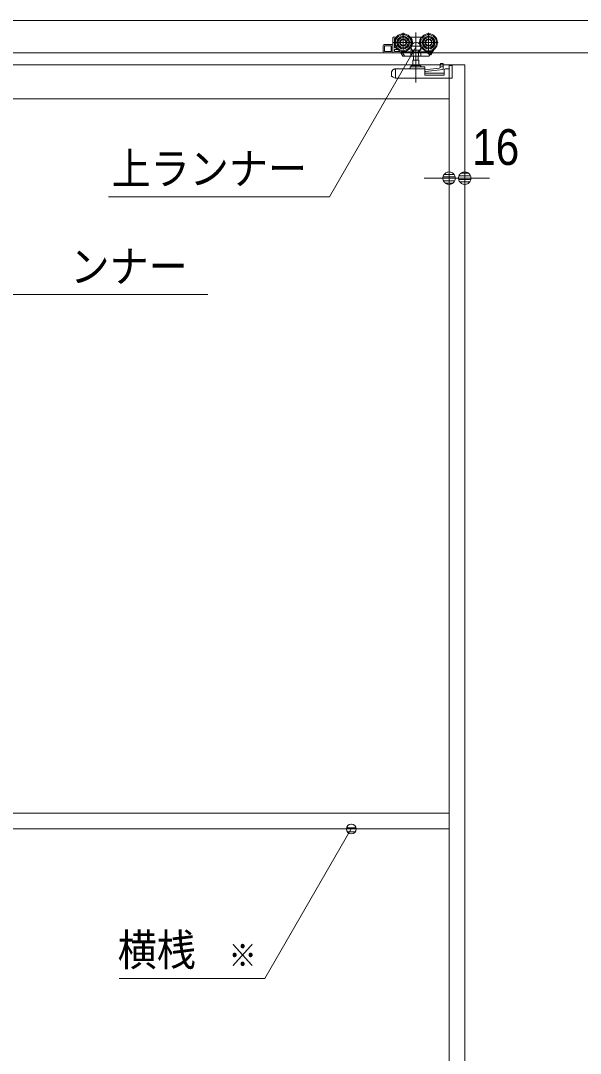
# Model space of a CAD drawing. Units: millimetres, scale not verified. Extents: x -6062 to 6062, y -3045 to 3045.
# Drawn here: x -3741 to -3169, y -705 to 350 of the extents above; entities that cross this region are included whole.
import ezdxf
from ezdxf.enums import TextEntityAlignment as Align

# ---------------------------------------------------------------- set-up
doc = ezdxf.new("R2010")
doc.units = ezdxf.units.MM
doc.header["$LTSCALE"] = 20
for name, color, linetype, lineweight in [('0-0_2寸法-3', 7, 'Continuous', 9), ('0-1_3一般', 7, 'Continuous', 9), ('0-3_0', 7, 'Continuous', 9), ('0-4_2寸法-2', 7, 'Continuous', 9)]:
    doc.layers.add(name, color=color, linetype=linetype, lineweight=lineweight)
doc.styles.add('ＭＳ ゴシック', font='')
doc.styles.add('ＭＳ Ｐゴシック', font='')
doc.styles.get('ＭＳ ゴシック').set_extended_font_data('MS Gothic')
doc.styles.get('ＭＳ Ｐゴシック').set_extended_font_data('MS PGothic')

# ---------------------------------------------------------------- blocks, each defined once
blk = doc.blocks.new('_Dot')
at = {"layer": '0-3_0'}
for p, q in [((-10, 0), (-20, 0)), ((9.78, 2), (-9.78, 2)), ((7.99, 6), (-7.99, 6)), ((9.16, -3.98), (-9.16, -3.98)), ((6, -7.98), (-6, -7.98))]:
    blk.add_line(p, q, dxfattribs=at)
for points in [[(10, 0), (9.92, 1.25), (9.69, 2.49), (9.3, 3.68), (8.76, 4.82), (8.09, 5.88), (7.29, 6.85), (6.37, 7.71), (5.36, 8.44), (4.26, 9.05), (3.09, 9.51), (1.87, 9.82), (0.63, 9.98), (-0.63, 9.98), (-1.87, 9.82), (-3.09, 9.51), (-4.26, 9.05), (-5.36, 8.44), (-6.37, 7.71), (-7.29, 6.85), (-8.09, 5.88), (-8.76, 4.82), (-9.3, 3.68), (-9.69, 2.49), (-9.92, 1.25), (-10, 0), (0, 0)], [(-10, 0), (-9.92, -1.25), (-9.69, -2.49), (-9.3, -3.68), (-8.76, -4.82), (-8.09, -5.88), (-7.29, -6.85), (-6.37, -7.71), (-5.36, -8.44), (-4.26, -9.05), (-3.09, -9.51), (-1.87, -9.82), (-0.63, -9.98), (0.63, -9.98), (1.87, -9.82), (3.09, -9.51), (4.26, -9.05), (5.36, -8.44), (6.37, -7.71), (7.29, -6.85), (8.09, -5.88), (8.76, -4.82), (9.3, -3.68), (9.69, -2.49), (9.92, -1.25), (10, 0), (0, 0)]]:
    blk.add_lwpolyline(points, close=True, dxfattribs=at)
blk = doc.blocks.new('グループ-42')
at = {"layer": '0-1_3一般'}
blk.add_line((-4623.5, 7000), (-55863.5, 7000), dxfattribs=at)
blk = doc.blocks.new('グループ-43')
at = {"layer": '0-1_3一般'}
for p, q in [((-30998, 6758.4), (-30998, 5738.4)), ((-31468, 6352), (-31468, 6652)), ((-31400.5, 6662), (-31458, 6662)), ((-31456, 6552), (-31060, 6552)), ((-31436, 6622), (-31436, 6578.7)), ((-31419.2, 6632), (-31426, 6632)), ((-31258, 6750), (-31258, 6354)), ((-31098, 6662), (-31115.5, 6662)), ((-31098, 6662), (-31098, 6659.3)), ((-30898, 6662), (-31098, 6662)), ((-31098, 6659.3), (-31098, 6654.4)), ((-31098, 6654.4), (-31098, 6634.4)), ((-30936, 6552), (-30540, 6552)), ((-30880.5, 6662), (-30898, 6662)), ((-30898, 6659.3), (-30898, 6662)), ((-30898, 6654.4), (-30898, 6659.3)), ((-30898, 6634.4), (-30898, 6654.4)), ((-30738, 6750), (-30738, 6354)), ((-53990, 6340), (-6320, 6340)), ((-31668, 6492), (-31668, 6362)), ((-31648, 6512), (-31488, 6512)), ((-31468, 6342), (-31648, 6342)), ((-31638, 6482), (-31498, 6482)), ((-31638, 6372), (-31638, 6482)), ((-31498, 6372), (-31638, 6372)), ((-31501.6, 6372), (-31501.6, 6482)), ((-31498, 6482), (-31498, 6372)), ((-31438, 6372), (-31438, 6412)), ((-31438, 6412), (-31371.1, 6412)), ((-31328.4, 6372), (-31438, 6372)), ((-31436, 6525.2), (-31436, 6452)), ((-31426, 6442), (-31400.5, 6442)), ((-31341.8, 6392.7), (-31328.4, 6372)), ((-31318.9, 6342), (-31297, 6342)), ((-31308.9, 6362), (-31286.1, 6362)), ((-31308.9, 6352), (-31308.9, 6362)), ((-31308.9, 6342), (-31266.4, 6276.5)), ((-31295.1, 6375.8), (-31292.6, 6372)), ((-31286.1, 6362), (-31292.6, 6372)), ((-31286.1, 6362), (-31234.2, 6282)), ((-31280.7, 6362), (-31070, 6362)), ((-31107.8, 6452.4), (-31108, 6452.5)), ((-31101.9, 6362), (-31101.9, 6282)), ((-31098, 6449.5), (-31098, 6398)), ((-31054.3, 6371.5), (-31054.2, 6372)), ((-31054.2, 6282), (-31054.2, 6372)), ((-30941.8, 6372), (-30941.8, 6282)), ((-30926.5, 6362), (-30926, 6362)), ((-30926, 6362), (-30679.6, 6362)), ((-30898, 6398), (-30898, 6449.5)), ((-30898, 6398), (-30888, 6398)), ((-30894.1, 6362), (-30894.1, 6282)), ((-30888.2, 6452.4), (-30888, 6452.5)), ((-30797.8, 6362), (-30719.2, 6310.9)), ((-30686, 6362), (-30719.2, 6310.9)), ((-30671.2, 6366.5), (-30654.2, 6392.7)), ((-30632.5, 6406.1), (-30629, 6403.9)), ((-31258, 6272), (-31227.7, 6272)), ((-31227.7, 6272), (-31234.2, 6282)), ((-31222.2, 6272), (-31227.7, 6272)), ((-31222.2, 6272), (-31096, 6272)), ((-31096.3, 6272), (-31096, 6272)), ((-31061, 6190), (-30935, 6190)), ((-31061, 6080), (-31061, 6190)), ((-31051.9, 6272.1), (-31051.7, 6272)), ((-31047.5, 6190), (-31047.5, 6272)), ((-30948.5, 6272), (-30948.5, 6190)), ((-30944.1, 6272.1), (-30944.3, 6272)), ((-30944.3, 6272), (-30900, 6272)), ((-30935, 6190), (-30935, 6080)), ((-30900, 6272), (-30743.4, 6272)), ((-30899.7, 6272), (-30900, 6272)), ((-30718.8, 6311.1), (-30719.2, 6310.9)), ((-30694.4, 6303.3), (-30707, 6311.4)), ((-30482.4, 6124.7), (-30482, 6124.7)), ((-30482, 6124.7), (-30442.4, 6124.7)), ((-30442, 6122.8), (-30442, 6124.4)), ((-30442, 6124.4), (-30442, 6124.4)), ((-30442, 6116), (-30442, 6122.8)), ((-31498, 5930.5), (-31498, 5860)), ((-31437.4, 6008.7), (-31446.1, 6005.4)), ((-31437.4, 6008.7), (-31427.5, 6012.4)), ((-31419.7, 6015.3), (-31427.5, 6012.4)), ((-31418, 6006.3), (-31418, 6006)), ((-31418, 6006), (-31418, 5826)), ((-30828, 6016), (-31416.2, 6016)), ((-31118, 6046), (-31118, 6026)), ((-31051.3, 6056), (-31108, 6056)), ((-30910, 6080), (-31086, 6080)), ((-31051.3, 6056), (-30944.7, 6056)), ((-30828, 6056), (-30944.7, 6056)), ((-30818, 6026), (-30818, 6046)), ((-30522, 6027.6), (-30818, 5996)), ((-30818, 6026), (-30818, 6006)), ((-30818, 5888), (-30818, 6006)), ((-30818, 5926), (-30418, 5926)), ((-30800.1, 5963.7), (-30442, 6002)), ((-30472, 6059.1), (-30522, 6027.6)), ((-30502, 6092), (-30502, 6040.2)), ((-30494.6, 6118.6), (-30494.3, 6119.2)), ((-30442, 6062.3), (-30472, 6059.1)), ((-30442, 6062.3), (-30442, 6116)), ((-30442, 6002), (-30442, 6062.3)), ((-30418, 5888), (-30418, 5996)), ((-30320, -39740), (-30320, 6100)), ((-30320, 6100), (-30320, -40000)), ((-30258, 6086), (-30318, 6086)), ((-30258, 5826), (-30258, 6086)), ((-30256, 6084), (-30258, 6084)), ((-30256, 6074), (-30256, 6084)), ((-30256, 6074), (-30256, 5860)), ((-30000, 6100), (-30000, -40000)), ((-31498, 5860), (-31472.6, 5860)), ((-31472.6, 5860), (-31472.6, 5846.5)), ((-31472.6, 5846.5), (-31437.4, 5833.3)), ((-31418, 5826), (-31437.4, 5833.3)), ((-30258, 5826), (-31418, 5826)), ((-30818, 5888), (-30418, 5888)), ((-30320, 5400), (-53680, 5400)), ((-53680, -9200), (-30320, -9200)), ((-53680, -9520), (-30320, -9520))]:
    blk.add_line(p, q, dxfattribs=at)
for points in [[(-6330, 7000), (-53990, 7000), (-53990, 6340)], [(-31468, 6352), (-31468, 6342), (-31318.9, 6342)], [(-31108, 6398), (-31098, 6398), (-30898, 6398)], [(-31098, 6449.5), (-31098.3, 6449.6), (-31098.5, 6449.7), (-31098.8, 6449.7), (-31099, 6449.8), (-31099.3, 6449.9), (-31099.5, 6449.9), (-31099.8, 6450), (-31100, 6450.1), (-31100.3, 6450.2), (-31100.5, 6450.2), (-31100.8, 6450.3), (-31101, 6450.4), (-31101.3, 6450.5), (-31101.5, 6450.5), (-31101.8, 6450.6), (-31102, 6450.7), (-31102.3, 6450.8), (-31102.5, 6450.8), (-31102.8, 6450.9), (-31103, 6451), (-31103.3, 6451.1), (-31103.5, 6451.1), (-31103.8, 6451.2), (-31104, 6451.3), (-31104.3, 6451.4), (-31104.5, 6451.4), (-31104.8, 6451.5), (-31105, 6451.6), (-31105.3, 6451.7), (-31105.5, 6451.7), (-31105.8, 6451.8), (-31106, 6451.9), (-31106.3, 6452), (-31106.5, 6452), (-31106.8, 6452.1), (-31107, 6452.2), (-31107.3, 6452.3), (-31107.5, 6452.3), (-31107.8, 6452.4)], [(-31070, 6362), (-31069.5, 6362), (-31069, 6362), (-31068.5, 6362.1), (-31068, 6362.1), (-31067.5, 6362.2), (-31067, 6362.3), (-31066.4, 6362.4), (-31065.9, 6362.5), (-31065.4, 6362.6), (-31064.9, 6362.7), (-31064.4, 6362.8), (-31063.9, 6363), (-31063.4, 6363.1), (-31062.9, 6363.3), (-31062.4, 6363.5), (-31061.9, 6363.7), (-31061.3, 6363.9), (-31060.8, 6364.1), (-31060.3, 6364.3), (-31059.8, 6364.5), (-31059.3, 6364.8), (-31058.8, 6365), (-31058.4, 6365.3), (-31057.9, 6365.6), (-31057.5, 6365.9), (-31057.1, 6366.2), (-31056.8, 6366.5), (-31056.4, 6366.9), (-31056.1, 6367.2), (-31055.8, 6367.6), (-31055.6, 6368), (-31055.3, 6368.4), (-31055.1, 6368.8), (-31054.9, 6369.2), (-31054.8, 6369.6), (-31054.6, 6370.1), (-31054.5, 6370.5), (-31054.4, 6371), (-31054.3, 6371.5)], [(-30941.8, 6372), (-30941.7, 6371.5), (-30941.6, 6371), (-30941.5, 6370.5), (-30941.4, 6370.1), (-30941.2, 6369.6), (-30941.1, 6369.2), (-30940.9, 6368.8), (-30940.7, 6368.4), (-30940.4, 6368), (-30940.2, 6367.6), (-30939.9, 6367.2), (-30939.6, 6366.9), (-30939.2, 6366.5), (-30938.9, 6366.2), (-30938.5, 6365.9), (-30938.1, 6365.6), (-30937.6, 6365.3), (-30937.2, 6365), (-30936.7, 6364.8), (-30936.2, 6364.5), (-30935.7, 6364.3), (-30935.2, 6364.1), (-30934.7, 6363.9), (-30934.1, 6363.7), (-30933.6, 6363.5), (-30933.1, 6363.3), (-30932.6, 6363.1), (-30932.1, 6363), (-30931.6, 6362.8), (-30931.1, 6362.7), (-30930.6, 6362.6), (-30930.1, 6362.5), (-30929.6, 6362.4), (-30929, 6362.3), (-30928.5, 6362.2), (-30928, 6362.1), (-30927.5, 6362.1), (-30927, 6362), (-30926.5, 6362)], [(-30898, 6449.5), (-30897.7, 6449.6), (-30897.5, 6449.7), (-30897.2, 6449.7), (-30897, 6449.8), (-30896.7, 6449.9), (-30896.5, 6449.9), (-30896.2, 6450), (-30896, 6450.1), (-30895.7, 6450.2), (-30895.5, 6450.2), (-30895.2, 6450.3), (-30895, 6450.4), (-30894.7, 6450.5), (-30894.5, 6450.5), (-30894.2, 6450.6), (-30894, 6450.7), (-30893.7, 6450.8), (-30893.5, 6450.8), (-30893.2, 6450.9), (-30893, 6451), (-30892.7, 6451.1), (-30892.5, 6451.1), (-30892.2, 6451.2), (-30892, 6451.3), (-30891.7, 6451.4), (-30891.5, 6451.4), (-30891.2, 6451.5), (-30891, 6451.6), (-30890.7, 6451.7), (-30890.5, 6451.7), (-30890.2, 6451.8), (-30890, 6451.9), (-30889.7, 6452), (-30889.5, 6452), (-30889.2, 6452.1), (-30889, 6452.2), (-30888.7, 6452.3), (-30888.5, 6452.3), (-30888.2, 6452.4)], [(-30726.7, 6281.1), (-30708.3, 6309.4), (-30671.2, 6366.5)], [(-30694.4, 6303.3), (-30644.5, 6380.1), (-30629, 6403.9)], [(-31101.9, 6282), (-31101.9, 6281.7), (-31101.9, 6281.3), (-31101.8, 6281), (-31101.8, 6280.7), (-31101.7, 6280.4), (-31101.7, 6280.1), (-31101.6, 6279.8), (-31101.6, 6279.4), (-31101.5, 6279.1), (-31101.4, 6278.8), (-31101.4, 6278.5), (-31101.3, 6278.2), (-31101.2, 6277.9), (-31101.1, 6277.6), (-31101, 6277.3), (-31100.9, 6276.9), (-31100.8, 6276.6), (-31100.7, 6276.3), (-31100.6, 6276), (-31100.4, 6275.7), (-31100.3, 6275.4), (-31100.2, 6275.1), (-31100, 6274.8), (-31099.8, 6274.6), (-31099.7, 6274.3), (-31099.5, 6274.1), (-31099.3, 6273.8), (-31099.1, 6273.6), (-31098.9, 6273.4), (-31098.7, 6273.2), (-31098.5, 6273), (-31098.2, 6272.9), (-31098, 6272.7), (-31097.7, 6272.6), (-31097.5, 6272.4), (-31097.2, 6272.3), (-31096.9, 6272.2), (-31096.6, 6272.1), (-31096.3, 6272)], [(-31096, 6272), (-31051.7, 6272), (-30944.3, 6272)], [(-31054.2, 6282), (-31054.2, 6281.7), (-31054.2, 6281.4), (-31054.2, 6281.2), (-31054.2, 6280.9), (-31054.2, 6280.6), (-31054.2, 6280.3), (-31054.2, 6280.1), (-31054.2, 6279.8), (-31054.2, 6279.5), (-31054.2, 6279.2), (-31054.2, 6278.9), (-31054.2, 6278.7), (-31054.2, 6278.4), (-31054.2, 6278.1), (-31054.1, 6277.8), (-31054.1, 6277.5), (-31054.1, 6277.2), (-31054.1, 6276.9), (-31054.1, 6276.7), (-31054.1, 6276.4), (-31054.1, 6276.1), (-31054.1, 6275.8), (-31054, 6275.5), (-31054, 6275.3), (-31053.9, 6275), (-31053.9, 6274.7), (-31053.8, 6274.5), (-31053.7, 6274.3), (-31053.6, 6274), (-31053.5, 6273.8), (-31053.3, 6273.6), (-31053.2, 6273.4), (-31053, 6273.2), (-31052.9, 6273), (-31052.7, 6272.8), (-31052.5, 6272.6), (-31052.3, 6272.4), (-31052.1, 6272.3), (-31051.9, 6272.1)], [(-30941.8, 6282), (-30941.8, 6281.7), (-30941.8, 6281.4), (-30941.8, 6281.2), (-30941.8, 6280.9), (-30941.8, 6280.6), (-30941.8, 6280.3), (-30941.8, 6280.1), (-30941.8, 6279.8), (-30941.8, 6279.5), (-30941.8, 6279.2), (-30941.8, 6278.9), (-30941.8, 6278.7), (-30941.8, 6278.4), (-30941.8, 6278.1), (-30941.9, 6277.8), (-30941.9, 6277.5), (-30941.9, 6277.2), (-30941.9, 6276.9), (-30941.9, 6276.7), (-30941.9, 6276.4), (-30941.9, 6276.1), (-30941.9, 6275.8), (-30942, 6275.5), (-30942, 6275.3), (-30942.1, 6275), (-30942.1, 6274.7), (-30942.2, 6274.5), (-30942.3, 6274.3), (-30942.4, 6274), (-30942.5, 6273.8), (-30942.7, 6273.6), (-30942.8, 6273.4), (-30943, 6273.2), (-30943.1, 6273), (-30943.3, 6272.8), (-30943.5, 6272.6), (-30943.7, 6272.4), (-30943.9, 6272.3), (-30944.1, 6272.1)], [(-30894.1, 6282), (-30894.1, 6281.7), (-30894.1, 6281.3), (-30894.2, 6281), (-30894.2, 6280.7), (-30894.3, 6280.4), (-30894.3, 6280.1), (-30894.4, 6279.8), (-30894.4, 6279.4), (-30894.5, 6279.1), (-30894.6, 6278.8), (-30894.6, 6278.5), (-30894.7, 6278.2), (-30894.8, 6277.9), (-30894.9, 6277.6), (-30895, 6277.3), (-30895.1, 6276.9), (-30895.2, 6276.6), (-30895.3, 6276.3), (-30895.4, 6276), (-30895.6, 6275.7), (-30895.7, 6275.4), (-30895.8, 6275.1), (-30896, 6274.8), (-30896.2, 6274.6), (-30896.3, 6274.3), (-30896.5, 6274.1), (-30896.7, 6273.8), (-30896.9, 6273.6), (-30897.1, 6273.4), (-30897.3, 6273.2), (-30897.5, 6273), (-30897.8, 6272.9), (-30898, 6272.7), (-30898.3, 6272.6), (-30898.5, 6272.4), (-30898.8, 6272.3), (-30899.1, 6272.2), (-30899.4, 6272.1), (-30899.7, 6272)], [(-30708.3, 6309.4), (-30708.1, 6309.7), (-30708, 6310), (-30707.9, 6310.2), (-30707.8, 6310.5), (-30707.8, 6310.7), (-30707.8, 6311), (-30707.8, 6311.2), (-30707.8, 6311.4), (-30707.9, 6311.5), (-30708, 6311.7), (-30708.2, 6311.8), (-30708.4, 6312), (-30708.6, 6312.1), (-30708.9, 6312.2), (-30709.2, 6312.2), (-30709.5, 6312.3), (-30709.8, 6312.3), (-30710.2, 6312.4), (-30710.6, 6312.4), (-30711.1, 6312.4), (-30711.5, 6312.3), (-30712, 6312.3), (-30712.5, 6312.3), (-30712.9, 6312.2), (-30713.3, 6312.2), (-30713.8, 6312.1), (-30714.2, 6312.1), (-30714.6, 6312), (-30715, 6312), (-30715.4, 6311.9), (-30715.8, 6311.8), (-30716.2, 6311.8), (-30716.6, 6311.7), (-30717, 6311.6), (-30717.4, 6311.5), (-30717.8, 6311.4), (-30718.1, 6311.3), (-30718.5, 6311.2), (-30718.8, 6311.1)], [(-30494.2, 6119.2), (-30494.1, 6119.5), (-30493.9, 6119.8), (-30493.7, 6120.1), (-30493.5, 6120.4), (-30493.3, 6120.6), (-30493.1, 6120.9), (-30492.9, 6121.1), (-30492.7, 6121.4), (-30492.4, 6121.6), (-30492.2, 6121.8), (-30491.9, 6122), (-30491.7, 6122.2), (-30491.4, 6122.4), (-30491.1, 6122.6), (-30490.8, 6122.8), (-30490.5, 6122.9), (-30490.1, 6123.1), (-30489.8, 6123.2), (-30489.5, 6123.3), (-30489.1, 6123.4), (-30488.7, 6123.5), (-30488.4, 6123.6), (-30488, 6123.7), (-30487.7, 6123.8), (-30487.3, 6123.9), (-30487, 6124), (-30486.6, 6124.1), (-30486.2, 6124.2), (-30485.9, 6124.2), (-30485.5, 6124.3), (-30485.2, 6124.3), (-30484.8, 6124.4), (-30484.5, 6124.5), (-30484.1, 6124.5), (-30483.8, 6124.5), (-30483.4, 6124.6), (-30483.1, 6124.6), (-30482.7, 6124.6), (-30482.4, 6124.7)], [(-30442.4, 6124.7), (-30442.3, 6124.7), (-30442.3, 6124.7), (-30442.3, 6124.7), (-30442.3, 6124.7), (-30442.3, 6124.7), (-30442.3, 6124.7), (-30442.3, 6124.7), (-30442.3, 6124.7), (-30442.2, 6124.7), (-30442.2, 6124.7), (-30442.2, 6124.7), (-30442.2, 6124.6), (-30442.2, 6124.6), (-30442.2, 6124.6), (-30442.2, 6124.6), (-30442.2, 6124.6), (-30442.2, 6124.6), (-30442.1, 6124.6), (-30442.1, 6124.6), (-30442.1, 6124.6), (-30442.1, 6124.6), (-30442.1, 6124.6), (-30442.1, 6124.6), (-30442.1, 6124.6), (-30442.1, 6124.6), (-30442.1, 6124.5), (-30442.1, 6124.5), (-30442.1, 6124.5), (-30442, 6124.5), (-30442, 6124.5), (-30442, 6124.5), (-30442, 6124.5), (-30442, 6124.5), (-30442, 6124.5), (-30442, 6124.4), (-30442, 6124.4), (-30442, 6124.4), (-30442, 6124.4), (-30442, 6124.4)], [(-30000, -39740), (-30000, 6100), (-54000, 6100)], [(-31427.5, 6012.4), (-31427.2, 6012.3), (-31426.9, 6012.2), (-31426.6, 6012.1), (-31426.3, 6012), (-31426, 6012), (-31425.7, 6011.8), (-31425.4, 6011.7), (-31425.1, 6011.6), (-31424.8, 6011.5), (-31424.5, 6011.4), (-31424.2, 6011.3), (-31423.9, 6011.2), (-31423.6, 6011.1), (-31423.3, 6011), (-31423, 6010.9), (-31422.7, 6010.7), (-31422.4, 6010.6), (-31422.1, 6010.5), (-31421.8, 6010.4), (-31421.5, 6010.2), (-31421.2, 6010.1), (-31420.9, 6010), (-31420.6, 6009.8), (-31420.4, 6009.7), (-31420.1, 6009.5), (-31419.9, 6009.3), (-31419.6, 6009.2), (-31419.4, 6009), (-31419.2, 6008.8), (-31419.1, 6008.5), (-31418.9, 6008.3), (-31418.7, 6008.1), (-31418.6, 6007.9), (-31418.5, 6007.6), (-31418.4, 6007.4), (-31418.3, 6007.1), (-31418.2, 6006.8), (-31418.1, 6006.6), (-31418, 6006.3)], [(-30501.9, 6092.1), (-30501.9, 6092.8), (-30501.8, 6093.5), (-30501.8, 6094.2), (-30501.8, 6094.9), (-30501.7, 6095.6), (-30501.7, 6096.3), (-30501.6, 6097), (-30501.6, 6097.8), (-30501.5, 6098.5), (-30501.4, 6099.2), (-30501.3, 6099.9), (-30501.2, 6100.6), (-30501, 6101.3), (-30500.9, 6102), (-30500.7, 6102.7), (-30500.6, 6103.4), (-30500.4, 6104), (-30500.2, 6104.7), (-30500.1, 6105.4), (-30499.9, 6106.1), (-30499.7, 6106.8), (-30499.4, 6107.5), (-30499.2, 6108.2), (-30499, 6108.9), (-30498.7, 6109.5), (-30498.5, 6110.2), (-30498.3, 6110.9), (-30498, 6111.5), (-30497.7, 6112.2), (-30497.4, 6112.8), (-30497.2, 6113.5), (-30496.9, 6114.1), (-30496.6, 6114.8), (-30496.3, 6115.4), (-30495.9, 6116.1), (-30495.6, 6116.7), (-30495.3, 6117.3), (-30495, 6118), (-30494.6, 6118.6)], [(-30398, 6016), (-30318, 6016), (-30318, 6086)], [(-30256, 5860), (-30256.6, 5853.7), (-30258, 5848.8)]]:
    blk.add_lwpolyline(points, dxfattribs=at)
for centre, radius in [((-31258, 6552), 180), ((-31258, 6552), 160), ((-31258, 6552), 130), ((-31258, 6552), 126), ((-31258, 6552), 104), ((-31258, 6552), 74), ((-31258, 6552), 60), ((-30738, 6552), 180), ((-30738, 6552), 160), ((-30738, 6552), 130), ((-30738, 6552), 126), ((-30738, 6552), 104), ((-30738, 6552), 74), ((-30738, 6552), 60)]:
    blk.add_circle(centre, radius, dxfattribs=at)
for centre, radius, start, end in [((-31458, 6652), 10, 90, 180), ((-31426, 6622), 10, 90, 180), ((-31258, 6552), 190, 327.3631, 32.6369), ((-30738, 6552), 190, 147.3631, 212.6369), ((-31648, 6492), 20, 90, 180), ((-31648, 6362), 20, 180, 270), ((-31488, 6532), 20, 270, 0), ((-31416, 6462), 20, 180, 270), ((-31426, 6452), 10, 180, 270), ((-31318.9, 6352), 10, 270, 0), ((-31280.7, 6372), 10, 213, 270), ((-30679.6, 6372), 10, 270, 327), ((-31258, 6282), 10, 213, 270), ((-31222.2, 6282), 10, 213, 270), ((-30743.4, 6292), 20, 270, 327), ((-31418, 5930.5), 80, 110.55605, 180), ((-31416.2, 6006), 10, 90, 110.55605), ((-31128, 6026), 10, 270, 0), ((-31108, 6046), 10, 90, 180), ((-31086, 6068), 12, 90, 180), ((-31086, 6068), 12, 180, 270), ((-30910, 6068), 12, 0, 90), ((-30910, 6068), 12, 270, 0), ((-30828, 6046), 10, 0, 90), ((-30828, 6006), 10, 0, 90), ((-30798, 5943.8), 20, 96.10164, 180), ((-30398, 5996), 20, 90, 180)]:
    blk.add_arc(centre, radius, start, end, dxfattribs=at)
blk = doc.blocks.new('グループ-44')
at = {"layer": '0-1_3一般'}
for name in ['グループ-42', 'グループ-43']:
    blk.add_blockref(name, (0, 0), dxfattribs=at)

msp = doc.modelspace()

# ---------------------------------------------------------------- linework, layer by layer
at = {"layer": '0-0_2寸法-3'}
for p, q in [((-3337.23, 327.83), (-3337.57, 327.83)), ((-3337.23, 327.83), (-3337.57, 327.83)), ((-3332.51, 323.83), (-3342.29, 323.83)), ((-3333.4, 319.83), (-3341.4, 319.83)), ((-3403.33, -471.01), (-3403.67, -471.01)), ((-3403.33, -471.01), (-3403.67, -471.01)), ((-3398.61, -475.01), (-3408.39, -475.01)), ((-3399.5, -479.01), (-3407.5, -479.01))]:
    msp.add_line(p, q, dxfattribs=at)
for points in [[(-3549.94, 70), (-4148.78, 70), (-4295.02, 323.3)], [(-3651.56, 170), (-3425.64, 170), (-3337.4, 322.84)], [(-3640.84, -628.84), (-3491.74, -628.84), (-3403.5, -476)]]:
    msp.add_lwpolyline(points, dxfattribs=at)
for centre in [(-3337.4, 322.84), (-3337.4, 322.84), (-3403.5, -476), (-3403.5, -476)]:
    msp.add_circle(centre, 5.01, dxfattribs=at)
at = {"layer": '0-4_2寸法-2'}
for p, q in [((-3303.5, 208), (-3303.5, 209)), ((-3287.5, 209), (-3287.3, 209)), ((-3316.21, 189), (-3328.92, 189)), ((-3287.5, 189), (-3303.5, 189)), ((-3274.79, 189), (-3262.08, 189))]:
    msp.add_line(p, q, dxfattribs=at)

# ---------------------------------------------------------------- block references
at = {"layer": '0-1_3一般', "xscale": 0.05, "yscale": 0.05}
msp.add_blockref('グループ-44', (-1787.5, 0), dxfattribs=at)
at = {"layer": '0-4_2寸法-2', "xscale": 0.6356201, "yscale": 0.6356201}
msp.add_blockref('_Dot', (-3303.5, 189), dxfattribs=at)
at = {"layer": '0-4_2寸法-2', "xscale": 0.6356201, "yscale": 0.6356201, "rotation": 180}
msp.add_blockref('_Dot', (-3287.5, 189), dxfattribs=at)

# ---------------------------------------------------------------- texts
at = {"layer": '0-0_2寸法-3', "style": 'ＭＳ ゴシック', "width": 0.9}
for s, height, p in [('上ランナー', 32.55, (-3648.52, 172.77)), ('ンナー', 32.55, (-3690.57, 72.77)), ('横桟', 32.55, (-3642.2, -625.66)), ('※', 23.31, (-3528.84, -623.88))]:
    msp.add_text(s, height=height, dxfattribs=at).set_placement(p, align=Align.BOTTOM_LEFT)
at = {"layer": '0-4_2寸法-2', "style": 'ＭＳ Ｐゴシック', "width": 0.9}
msp.add_text('16', height=36.66, dxfattribs=at).set_placement((-3279.82, 191.48), align=Align.BOTTOM_LEFT)

doc.saveas('drawing.dxf')
